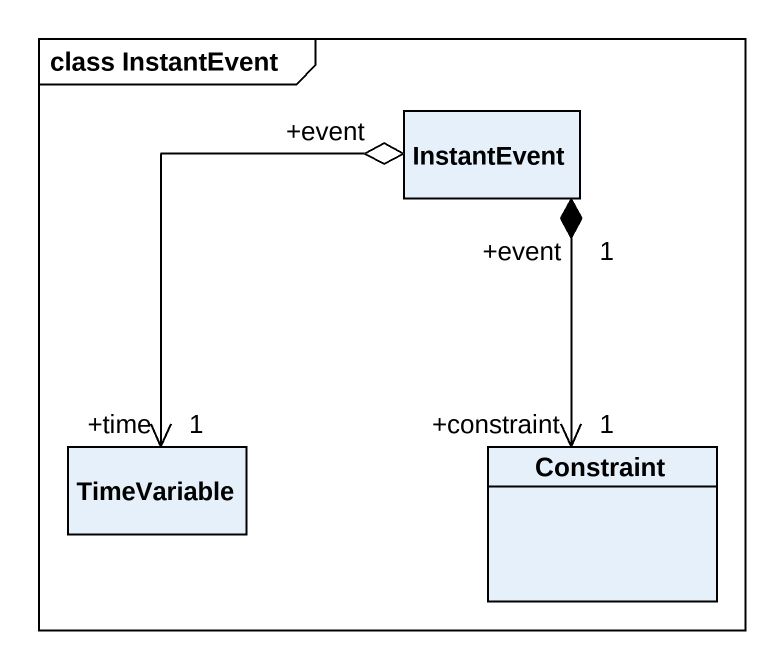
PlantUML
@startuml
mainframe class InstantEvent
hide circle
hide empty members
class InstantEvent
class TimeVariable
class Constraint
InstantEvent "+event" o--> "1\n+time" TimeVariable
InstantEvent "1\n+event" *--> "+constraint\n1" Constraint
@enduml
